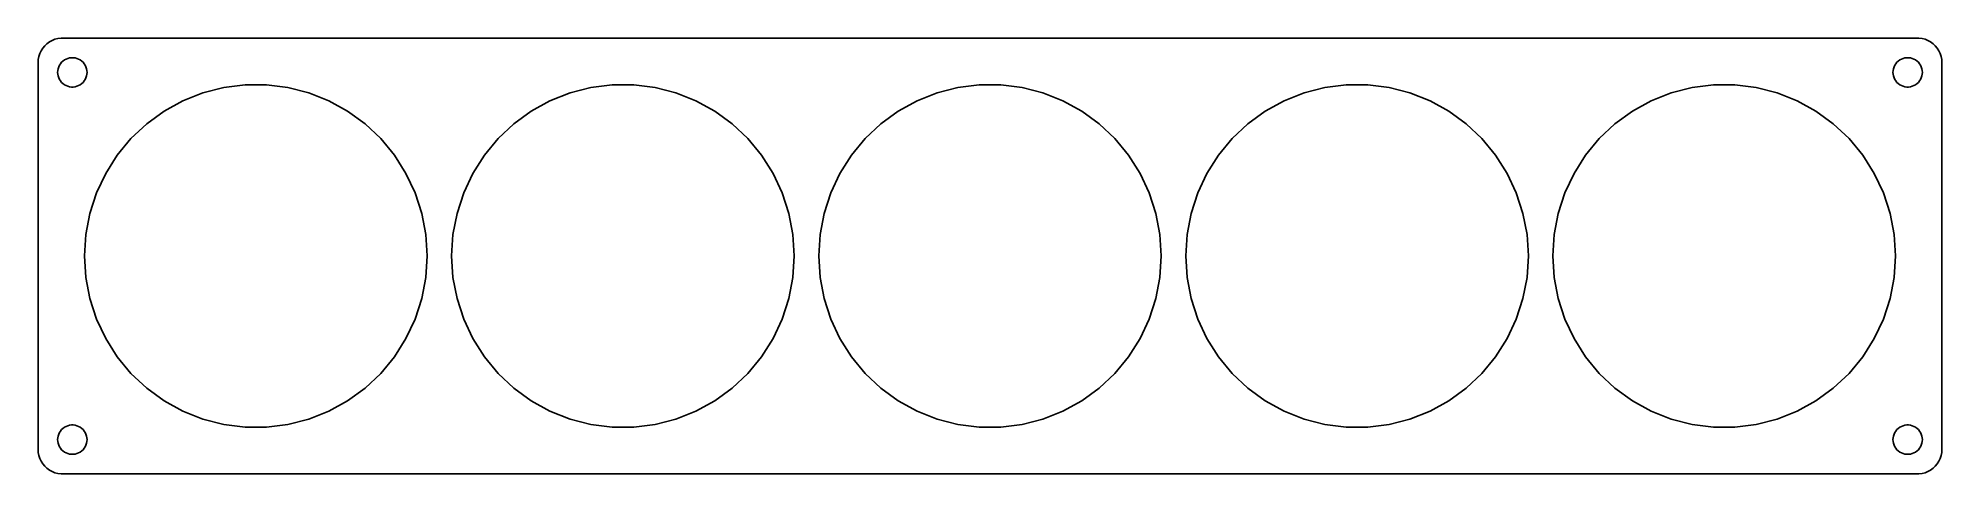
# Model space of a CAD drawing. Header units: metres. Extents: x -194 to 194, y 55 to 143.
import ezdxf

# ---------------------------------------------------------------- set-up
doc = ezdxf.new("R2010")
doc.units = ezdxf.units.M

msp = doc.modelspace()

# ---------------------------------------------------------------- linework, layer by layer
for p, q in [((-194.149, 140.341), (-194.343, 139.743)), ((-193.882, 140.909), (-194.149, 140.341)), ((-193.545, 141.439), (-193.882, 140.909)), ((-193.145, 141.923), (-193.545, 141.439)), ((-192.687, 142.353), (-193.145, 141.923)), ((-192.179, 142.722), (-192.687, 142.353)), ((-191.629, 143.024), (-192.179, 142.722)), ((-191.045, 143.255), (-191.629, 143.024)), ((-190.437, 143.411), (-191.045, 143.255)), ((-189.814, 143.49), (-190.437, 143.411)), ((189.814, 143.49), (-189.814, 143.49)), ((190.437, 143.411), (189.814, 143.49)), ((191.045, 143.255), (190.437, 143.411)), ((191.629, 143.024), (191.045, 143.255)), ((192.179, 142.722), (191.629, 143.024)), ((192.687, 142.353), (192.179, 142.722)), ((193.145, 141.923), (192.687, 142.353)), ((193.545, 141.439), (193.145, 141.923)), ((193.882, 140.909), (193.545, 141.439)), ((194.149, 140.341), (193.882, 140.909)), ((194.343, 139.743), (194.149, 140.341)), ((-194.461, 139.127), (-194.5, 138.5)), ((-194.5, 138.5), (-194.5, 59.5)), ((-194.343, 139.743), (-194.461, 139.127)), ((-190.5, 136.5), (-190.476, 136.876)), ((-190.476, 136.124), (-190.5, 136.5)), ((-190.476, 136.876), (-190.406, 137.246)), ((-190.406, 137.246), (-190.289, 137.604)), ((-190.289, 137.604), (-190.129, 137.945)), ((-190.129, 137.945), (-189.927, 138.263)), ((-189.927, 138.263), (-189.687, 138.554)), ((-189.687, 138.554), (-189.412, 138.812)), ((-189.412, 138.812), (-189.107, 139.033)), ((-189.107, 139.033), (-188.777, 139.214)), ((-188.777, 139.214), (-188.427, 139.353)), ((-188.427, 139.353), (-188.062, 139.447)), ((-188.062, 139.447), (-187.688, 139.494)), ((-187.688, 139.494), (-187.312, 139.494)), ((-187.312, 139.494), (-186.938, 139.447)), ((-186.938, 139.447), (-186.573, 139.353)), ((-186.573, 139.353), (-186.223, 139.214)), ((-186.223, 139.214), (-185.893, 139.033)), ((-185.893, 139.033), (-185.588, 138.812)), ((-185.588, 138.812), (-185.313, 138.554)), ((-185.313, 138.554), (-185.073, 138.263)), ((-185.073, 138.263), (-184.871, 137.945)), ((-184.871, 137.945), (-184.711, 137.604)), ((-184.711, 137.604), (-184.594, 137.246)), ((-184.594, 137.246), (-184.524, 136.876)), ((-184.524, 136.876), (-184.5, 136.5)), ((-184.5, 136.5), (-184.524, 136.124)), ((184.5, 136.5), (184.524, 136.876)), ((184.524, 136.124), (184.5, 136.5)), ((184.524, 136.876), (184.594, 137.246)), ((184.594, 137.246), (184.711, 137.604)), ((184.711, 137.604), (184.871, 137.945)), ((184.871, 137.945), (185.073, 138.263)), ((185.073, 138.263), (185.313, 138.554)), ((185.313, 138.554), (185.588, 138.812)), ((185.588, 138.812), (185.893, 139.033)), ((185.893, 139.033), (186.223, 139.214)), ((186.223, 139.214), (186.573, 139.353)), ((186.573, 139.353), (186.938, 139.447)), ((186.938, 139.447), (187.312, 139.494)), ((187.312, 139.494), (187.688, 139.494)), ((187.688, 139.494), (188.062, 139.447)), ((188.062, 139.447), (188.427, 139.353)), ((188.427, 139.353), (188.777, 139.214)), ((188.777, 139.214), (189.107, 139.033)), ((189.107, 139.033), (189.412, 138.812)), ((189.412, 138.812), (189.687, 138.554)), ((189.687, 138.554), (189.927, 138.263)), ((189.927, 138.263), (190.129, 137.945)), ((190.129, 137.945), (190.289, 137.604)), ((190.289, 137.604), (190.406, 137.246)), ((190.406, 137.246), (190.476, 136.876)), ((190.476, 136.876), (190.5, 136.5)), ((190.5, 136.5), (190.476, 136.124)), ((194.461, 139.127), (194.343, 139.743)), ((194.5, 138.5), (194.461, 139.127)), ((194.5, 59.5), (194.5, 138.5)), ((-190.406, 135.754), (-190.476, 136.124)), ((-190.289, 135.396), (-190.406, 135.754)), ((-190.129, 135.055), (-190.289, 135.396)), ((-189.927, 134.737), (-190.129, 135.055)), ((-189.687, 134.446), (-189.927, 134.737)), ((-189.412, 134.188), (-189.687, 134.446)), ((-189.107, 133.967), (-189.412, 134.188)), ((-188.777, 133.786), (-189.107, 133.967)), ((-188.427, 133.647), (-188.777, 133.786)), ((-188.062, 133.553), (-188.427, 133.647)), ((-187.688, 133.506), (-188.062, 133.553)), ((-187.312, 133.506), (-187.688, 133.506)), ((-186.938, 133.553), (-187.312, 133.506)), ((-186.573, 133.647), (-186.938, 133.553)), ((-186.223, 133.786), (-186.573, 133.647)), ((-185.893, 133.967), (-186.223, 133.786)), ((-185.588, 134.188), (-185.893, 133.967)), ((-185.313, 134.446), (-185.588, 134.188)), ((-185.073, 134.737), (-185.313, 134.446)), ((-184.871, 135.055), (-185.073, 134.737)), ((-184.711, 135.396), (-184.871, 135.055)), ((-184.594, 135.754), (-184.711, 135.396)), ((-184.524, 136.124), (-184.594, 135.754)), ((-164.902, 130.669), (-160.816, 132.287)), ((-160.816, 132.287), (-156.558, 133.38)), ((-156.558, 133.38), (-152.198, 133.931)), ((-152.198, 133.931), (-147.802, 133.931)), ((-147.802, 133.931), (-143.442, 133.38)), ((-143.442, 133.38), (-139.184, 132.287)), ((-139.184, 132.287), (-135.098, 130.669)), ((-89.9023, 130.669), (-85.8156, 132.287)), ((-85.8156, 132.287), (-81.5583, 133.38)), ((-81.5583, 133.38), (-77.1977, 133.931)), ((-77.1977, 133.931), (-72.8023, 133.931)), ((-72.8023, 133.931), (-68.4417, 133.38)), ((-68.4417, 133.38), (-64.1844, 132.287)), ((-64.1844, 132.287), (-60.0977, 130.669)), ((-14.9023, 130.669), (-10.8156, 132.287)), ((-10.8156, 132.287), (-6.5583, 133.38)), ((-6.5583, 133.38), (-2.1977, 133.931)), ((-2.1977, 133.931), (2.1977, 133.931)), ((2.1977, 133.931), (6.5583, 133.38)), ((6.5583, 133.38), (10.8156, 132.287)), ((10.8156, 132.287), (14.9023, 130.669)), ((60.0977, 130.669), (64.1844, 132.287)), ((64.1844, 132.287), (68.4417, 133.38)), ((68.4417, 133.38), (72.8023, 133.931)), ((72.8023, 133.931), (77.1977, 133.931)), ((77.1977, 133.931), (81.5583, 133.38)), ((81.5583, 133.38), (85.8156, 132.287)), ((85.8156, 132.287), (89.9023, 130.669)), ((135.098, 130.669), (139.184, 132.287)), ((139.184, 132.287), (143.442, 133.38)), ((143.442, 133.38), (147.802, 133.931)), ((147.802, 133.931), (152.198, 133.931)), ((152.198, 133.931), (156.558, 133.38)), ((156.558, 133.38), (160.816, 132.287)), ((160.816, 132.287), (164.902, 130.669)), ((184.594, 135.754), (184.524, 136.124)), ((184.711, 135.396), (184.594, 135.754)), ((184.871, 135.055), (184.711, 135.396)), ((185.073, 134.737), (184.871, 135.055)), ((185.313, 134.446), (185.073, 134.737)), ((185.588, 134.188), (185.313, 134.446)), ((185.893, 133.967), (185.588, 134.188)), ((186.223, 133.786), (185.893, 133.967)), ((186.573, 133.647), (186.223, 133.786)), ((186.938, 133.553), (186.573, 133.647)), ((187.312, 133.506), (186.938, 133.553)), ((187.688, 133.506), (187.312, 133.506)), ((188.062, 133.553), (187.688, 133.506)), ((188.427, 133.647), (188.062, 133.553)), ((188.777, 133.786), (188.427, 133.647)), ((189.107, 133.967), (188.777, 133.786)), ((189.412, 134.188), (189.107, 133.967)), ((189.687, 134.446), (189.412, 134.188)), ((189.927, 134.737), (189.687, 134.446)), ((190.129, 135.055), (189.927, 134.737)), ((190.289, 135.396), (190.129, 135.055)), ((190.406, 135.754), (190.289, 135.396)), ((190.476, 136.124), (190.406, 135.754)), ((-172.31, 125.968), (-168.754, 128.551)), ((-168.754, 128.551), (-164.902, 130.669)), ((-135.098, 130.669), (-131.246, 128.551)), ((-131.246, 128.551), (-127.69, 125.968)), ((-97.3098, 125.968), (-93.7539, 128.551)), ((-93.7539, 128.551), (-89.9023, 130.669)), ((-60.0977, 130.669), (-56.2461, 128.551)), ((-56.2461, 128.551), (-52.6902, 125.968)), ((-22.3098, 125.968), (-18.7539, 128.551)), ((-18.7539, 128.551), (-14.9023, 130.669)), ((14.9023, 130.669), (18.7539, 128.551)), ((18.7539, 128.551), (22.3098, 125.968)), ((52.6902, 125.968), (56.2461, 128.551)), ((56.2461, 128.551), (60.0977, 130.669)), ((89.9023, 130.669), (93.7539, 128.551)), ((93.7539, 128.551), (97.3098, 125.968)), ((127.69, 125.968), (131.246, 128.551)), ((131.246, 128.551), (135.098, 130.669)), ((164.902, 130.669), (168.754, 128.551)), ((168.754, 128.551), (172.31, 125.968)), ((-175.514, 122.959), (-172.31, 125.968)), ((-127.69, 125.968), (-124.486, 122.959)), ((-100.514, 122.959), (-97.3098, 125.968)), ((-52.6902, 125.968), (-49.4861, 122.959)), ((-25.5139, 122.959), (-22.3098, 125.968)), ((22.3098, 125.968), (25.5139, 122.959)), ((49.4861, 122.959), (52.6902, 125.968)), ((97.3098, 125.968), (100.514, 122.959)), ((124.486, 122.959), (127.69, 125.968)), ((172.31, 125.968), (175.514, 122.959)), ((-178.316, 119.572), (-175.514, 122.959)), ((-124.486, 122.959), (-121.684, 119.572)), ((-103.316, 119.572), (-100.514, 122.959)), ((-49.4861, 122.959), (-46.6844, 119.572)), ((-28.3156, 119.572), (-25.5139, 122.959)), ((25.5139, 122.959), (28.3156, 119.572)), ((46.6844, 119.572), (49.4861, 122.959)), ((100.514, 122.959), (103.316, 119.572)), ((121.684, 119.572), (124.486, 122.959)), ((175.514, 122.959), (178.316, 119.572)), ((-180.671, 115.861), (-178.316, 119.572)), ((-121.684, 119.572), (-119.329, 115.861)), ((-105.671, 115.861), (-103.316, 119.572)), ((-46.6844, 119.572), (-44.3293, 115.861)), ((-30.6707, 115.861), (-28.3156, 119.572)), ((28.3156, 119.572), (30.6707, 115.861)), ((44.3293, 115.861), (46.6844, 119.572)), ((103.316, 119.572), (105.671, 115.861)), ((119.329, 115.861), (121.684, 119.572)), ((178.316, 119.572), (180.671, 115.861)), ((-182.542, 111.884), (-180.671, 115.861)), ((-119.329, 115.861), (-117.458, 111.884)), ((-107.542, 111.884), (-105.671, 115.861)), ((-44.3293, 115.861), (-42.4578, 111.884)), ((-32.5422, 111.884), (-30.6707, 115.861)), ((30.6707, 115.861), (32.5422, 111.884)), ((42.4578, 111.884), (44.3293, 115.861)), ((105.671, 115.861), (107.542, 111.884)), ((117.458, 111.884), (119.329, 115.861)), ((180.671, 115.861), (182.542, 111.884)), ((-183.9, 107.704), (-182.542, 111.884)), ((-117.458, 111.884), (-116.1, 107.704)), ((-108.9, 107.704), (-107.542, 111.884)), ((-42.4578, 111.884), (-41.0996, 107.704)), ((-33.9004, 107.704), (-32.5422, 111.884)), ((32.5422, 111.884), (33.9004, 107.704)), ((41.0996, 107.704), (42.4578, 111.884)), ((107.542, 111.884), (108.9, 107.704)), ((116.1, 107.704), (117.458, 111.884)), ((182.542, 111.884), (183.9, 107.704)), ((-184.724, 103.387), (-183.9, 107.704)), ((-116.1, 107.704), (-115.276, 103.387)), ((-109.724, 103.387), (-108.9, 107.704)), ((-41.0996, 107.704), (-40.276, 103.387)), ((-34.724, 103.387), (-33.9004, 107.704)), ((33.9004, 107.704), (34.724, 103.387)), ((40.276, 103.387), (41.0996, 107.704)), ((108.9, 107.704), (109.724, 103.387)), ((115.276, 103.387), (116.1, 107.704)), ((183.9, 107.704), (184.724, 103.387)), ((-185, 99), (-184.724, 103.387)), ((-115.276, 103.387), (-115, 99)), ((-110, 99), (-109.724, 103.387)), ((-40.276, 103.387), (-40, 99)), ((-35, 99), (-34.724, 103.387)), ((34.724, 103.387), (35, 99)), ((40, 99), (40.276, 103.387)), ((109.724, 103.387), (110, 99)), ((115, 99), (115.276, 103.387)), ((184.724, 103.387), (185, 99)), ((-184.724, 94.6133), (-185, 99)), ((-115, 99), (-115.276, 94.6133)), ((-109.724, 94.6133), (-110, 99)), ((-40, 99), (-40.276, 94.6133)), ((-34.724, 94.6133), (-35, 99)), ((35, 99), (34.724, 94.6133)), ((40.276, 94.6133), (40, 99)), ((110, 99), (109.724, 94.6133)), ((115.276, 94.6133), (115, 99)), ((185, 99), (184.724, 94.6133)), ((-183.9, 90.2959), (-184.724, 94.6133)), ((-115.276, 94.6133), (-116.1, 90.2959)), ((-108.9, 90.2959), (-109.724, 94.6133)), ((-40.276, 94.6133), (-41.0996, 90.2959)), ((-33.9004, 90.2959), (-34.724, 94.6133)), ((34.724, 94.6133), (33.9004, 90.2959)), ((41.0996, 90.2959), (40.276, 94.6133)), ((109.724, 94.6133), (108.9, 90.2959)), ((116.1, 90.2959), (115.276, 94.6133)), ((184.724, 94.6133), (183.9, 90.2959)), ((-182.542, 86.1156), (-183.9, 90.2959)), ((-116.1, 90.2959), (-117.458, 86.1156)), ((-107.542, 86.1156), (-108.9, 90.2959)), ((-41.0996, 90.2959), (-42.4578, 86.1156)), ((-32.5422, 86.1156), (-33.9004, 90.2959)), ((33.9004, 90.2959), (32.5422, 86.1156)), ((42.4578, 86.1156), (41.0996, 90.2959)), ((108.9, 90.2959), (107.542, 86.1156)), ((117.458, 86.1156), (116.1, 90.2959)), ((183.9, 90.2959), (182.542, 86.1156)), ((-180.671, 82.1386), (-182.542, 86.1156)), ((-117.458, 86.1156), (-119.329, 82.1386)), ((-105.671, 82.1386), (-107.542, 86.1156)), ((-42.4578, 86.1156), (-44.3293, 82.1386)), ((-30.6707, 82.1386), (-32.5422, 86.1156)), ((32.5422, 86.1156), (30.6707, 82.1386)), ((44.3293, 82.1386), (42.4578, 86.1156)), ((107.542, 86.1156), (105.671, 82.1386)), ((119.329, 82.1386), (117.458, 86.1156)), ((182.542, 86.1156), (180.671, 82.1386)), ((-178.316, 78.4275), (-180.671, 82.1386)), ((-119.329, 82.1386), (-121.684, 78.4275)), ((-103.316, 78.4275), (-105.671, 82.1386)), ((-44.3293, 82.1386), (-46.6844, 78.4275)), ((-28.3156, 78.4275), (-30.6707, 82.1386)), ((30.6707, 82.1386), (28.3156, 78.4275)), ((46.6844, 78.4275), (44.3293, 82.1386)), ((105.671, 82.1386), (103.316, 78.4275)), ((121.684, 78.4275), (119.329, 82.1386)), ((180.671, 82.1386), (178.316, 78.4275)), ((-175.514, 75.0409), (-178.316, 78.4275)), ((-121.684, 78.4275), (-124.486, 75.0409)), ((-100.514, 75.0409), (-103.316, 78.4275)), ((-46.6844, 78.4275), (-49.4861, 75.0409)), ((-25.5139, 75.0409), (-28.3156, 78.4275)), ((28.3156, 78.4275), (25.5139, 75.0409)), ((49.4861, 75.0409), (46.6844, 78.4275)), ((103.316, 78.4275), (100.514, 75.0409)), ((124.486, 75.0409), (121.684, 78.4275)), ((178.316, 78.4275), (175.514, 75.0409)), ((-172.31, 72.032), (-175.514, 75.0409)), ((-124.486, 75.0409), (-127.69, 72.032)), ((-97.3098, 72.032), (-100.514, 75.0409)), ((-49.4861, 75.0409), (-52.6902, 72.032)), ((-22.3098, 72.032), (-25.5139, 75.0409)), ((25.5139, 75.0409), (22.3098, 72.032)), ((52.6902, 72.032), (49.4861, 75.0409)), ((100.514, 75.0409), (97.3098, 72.032)), ((127.69, 72.032), (124.486, 75.0409)), ((175.514, 75.0409), (172.31, 72.032)), ((-168.754, 69.4485), (-172.31, 72.032)), ((-127.69, 72.032), (-131.246, 69.4485)), ((-93.7539, 69.4485), (-97.3098, 72.032)), ((-52.6902, 72.032), (-56.2461, 69.4485)), ((-18.7539, 69.4485), (-22.3098, 72.032)), ((22.3098, 72.032), (18.7539, 69.4485)), ((56.2461, 69.4485), (52.6902, 72.032)), ((97.3098, 72.032), (93.7539, 69.4485)), ((131.246, 69.4485), (127.69, 72.032)), ((172.31, 72.032), (168.754, 69.4485)), ((-164.902, 67.3311), (-168.754, 69.4485)), ((-160.816, 65.713), (-164.902, 67.3311)), ((-135.098, 67.3311), (-139.184, 65.713)), ((-131.246, 69.4485), (-135.098, 67.3311)), ((-89.9023, 67.3311), (-93.7539, 69.4485)), ((-85.8156, 65.713), (-89.9023, 67.3311)), ((-60.0977, 67.3311), (-64.1844, 65.713)), ((-56.2461, 69.4485), (-60.0977, 67.3311)), ((-14.9023, 67.3311), (-18.7539, 69.4485)), ((-10.8156, 65.713), (-14.9023, 67.3311)), ((14.9023, 67.3311), (10.8156, 65.713)), ((18.7539, 69.4485), (14.9023, 67.3311)), ((60.0977, 67.3311), (56.2461, 69.4485)), ((64.1844, 65.713), (60.0977, 67.3311)), ((89.9023, 67.3311), (85.8156, 65.713)), ((93.7539, 69.4485), (89.9023, 67.3311)), ((135.098, 67.3311), (131.246, 69.4485)), ((139.184, 65.713), (135.098, 67.3311)), ((164.902, 67.3311), (160.816, 65.713)), ((168.754, 69.4485), (164.902, 67.3311)), ((-190.476, 61.876), (-190.406, 62.2461)), ((-190.406, 62.2461), (-190.289, 62.6044)), ((-190.289, 62.6044), (-190.129, 62.9453)), ((-190.129, 62.9453), (-189.927, 63.2634)), ((-189.927, 63.2634), (-189.687, 63.5536)), ((-189.687, 63.5536), (-189.412, 63.8115)), ((-189.412, 63.8115), (-189.107, 64.033)), ((-189.107, 64.033), (-188.777, 64.2145)), ((-188.777, 64.2145), (-188.427, 64.3532)), ((-188.427, 64.3532), (-188.062, 64.4469)), ((-188.062, 64.4469), (-187.688, 64.4941)), ((-187.688, 64.4941), (-187.312, 64.4941)), ((-187.312, 64.4941), (-186.938, 64.4469)), ((-186.938, 64.4469), (-186.573, 64.3532)), ((-186.573, 64.3532), (-186.223, 64.2145)), ((-186.223, 64.2145), (-185.893, 64.033)), ((-185.893, 64.033), (-185.588, 63.8115)), ((-185.588, 63.8115), (-185.313, 63.5536)), ((-185.313, 63.5536), (-185.073, 63.2634)), ((-185.073, 63.2634), (-184.871, 62.9453)), ((-184.871, 62.9453), (-184.711, 62.6044)), ((-184.711, 62.6044), (-184.594, 62.2461)), ((-184.594, 62.2461), (-184.524, 61.876)), ((-156.558, 64.6199), (-160.816, 65.713)), ((-152.198, 64.0691), (-156.558, 64.6199)), ((-147.802, 64.0691), (-152.198, 64.0691)), ((-143.442, 64.6199), (-147.802, 64.0691)), ((-139.184, 65.713), (-143.442, 64.6199)), ((-81.5583, 64.6199), (-85.8156, 65.713)), ((-77.1977, 64.0691), (-81.5583, 64.6199)), ((-72.8023, 64.0691), (-77.1977, 64.0691)), ((-68.4417, 64.6199), (-72.8023, 64.0691)), ((-64.1844, 65.713), (-68.4417, 64.6199)), ((-6.5583, 64.6199), (-10.8156, 65.713)), ((-2.1977, 64.0691), (-6.5583, 64.6199)), ((2.1977, 64.0691), (-2.1977, 64.0691)), ((6.5583, 64.6199), (2.1977, 64.0691)), ((10.8156, 65.713), (6.5583, 64.6199)), ((68.4417, 64.6199), (64.1844, 65.713)), ((72.8023, 64.0691), (68.4417, 64.6199)), ((77.1977, 64.0691), (72.8023, 64.0691)), ((81.5583, 64.6199), (77.1977, 64.0691)), ((85.8156, 65.713), (81.5583, 64.6199)), ((143.442, 64.6199), (139.184, 65.713)), ((147.802, 64.0691), (143.442, 64.6199)), ((152.198, 64.0691), (147.802, 64.0691)), ((156.558, 64.6199), (152.198, 64.0691)), ((160.816, 65.713), (156.558, 64.6199)), ((184.524, 61.876), (184.594, 62.2461)), ((184.594, 62.2461), (184.711, 62.6044)), ((184.711, 62.6044), (184.871, 62.9453)), ((184.871, 62.9453), (185.073, 63.2634)), ((185.073, 63.2634), (185.313, 63.5536)), ((185.313, 63.5536), (185.588, 63.8115)), ((185.588, 63.8115), (185.893, 64.033)), ((185.893, 64.033), (186.223, 64.2145)), ((186.223, 64.2145), (186.573, 64.3532)), ((186.573, 64.3532), (186.938, 64.4469)), ((186.938, 64.4469), (187.312, 64.4941)), ((187.312, 64.4941), (187.688, 64.4941)), ((187.688, 64.4941), (188.062, 64.4469)), ((188.062, 64.4469), (188.427, 64.3532)), ((188.427, 64.3532), (188.777, 64.2145)), ((188.777, 64.2145), (189.107, 64.033)), ((189.107, 64.033), (189.412, 63.8115)), ((189.412, 63.8115), (189.687, 63.5536)), ((189.687, 63.5536), (189.927, 63.2634)), ((189.927, 63.2634), (190.129, 62.9453)), ((190.129, 62.9453), (190.289, 62.6044)), ((190.289, 62.6044), (190.406, 62.2461)), ((190.406, 62.2461), (190.476, 61.876)), ((-194.5, 59.5), (-194.461, 58.8733)), ((-194.461, 58.8733), (-194.343, 58.2566)), ((-190.5, 61.5), (-190.476, 61.876)), ((-190.476, 61.124), (-190.5, 61.5)), ((-190.406, 60.7539), (-190.476, 61.124)), ((-190.289, 60.3956), (-190.406, 60.7539)), ((-190.129, 60.0547), (-190.289, 60.3956)), ((-189.927, 59.7366), (-190.129, 60.0547)), ((-189.687, 59.4464), (-189.927, 59.7366)), ((-189.412, 59.1885), (-189.687, 59.4464)), ((-189.107, 58.967), (-189.412, 59.1885)), ((-188.777, 58.7855), (-189.107, 58.967)), ((-188.427, 58.6468), (-188.777, 58.7855)), ((-188.062, 58.5531), (-188.427, 58.6468)), ((-187.688, 58.5059), (-188.062, 58.5531)), ((-187.312, 58.5059), (-187.688, 58.5059)), ((-186.938, 58.5531), (-187.312, 58.5059)), ((-186.573, 58.6468), (-186.938, 58.5531)), ((-186.223, 58.7855), (-186.573, 58.6468)), ((-185.893, 58.967), (-186.223, 58.7855)), ((-185.588, 59.1885), (-185.893, 58.967)), ((-185.313, 59.4464), (-185.588, 59.1885)), ((-185.073, 59.7366), (-185.313, 59.4464)), ((-184.871, 60.0547), (-185.073, 59.7366)), ((-184.711, 60.3956), (-184.871, 60.0547)), ((-184.594, 60.7539), (-184.711, 60.3956)), ((-184.524, 61.124), (-184.594, 60.7539)), ((-184.524, 61.876), (-184.5, 61.5)), ((-184.5, 61.5), (-184.524, 61.124)), ((184.5, 61.5), (184.524, 61.876)), ((184.524, 61.124), (184.5, 61.5)), ((184.594, 60.7539), (184.524, 61.124)), ((184.711, 60.3956), (184.594, 60.7539)), ((184.871, 60.0547), (184.711, 60.3956)), ((185.073, 59.7366), (184.871, 60.0547)), ((185.313, 59.4464), (185.073, 59.7366)), ((185.588, 59.1885), (185.313, 59.4464)), ((185.893, 58.967), (185.588, 59.1885)), ((186.223, 58.7855), (185.893, 58.967)), ((186.573, 58.6468), (186.223, 58.7855)), ((186.938, 58.5531), (186.573, 58.6468)), ((187.312, 58.5059), (186.938, 58.5531)), ((187.688, 58.5059), (187.312, 58.5059)), ((188.062, 58.5531), (187.688, 58.5059)), ((188.427, 58.6468), (188.062, 58.5531)), ((188.777, 58.7855), (188.427, 58.6468)), ((189.107, 58.967), (188.777, 58.7855)), ((189.412, 59.1885), (189.107, 58.967)), ((189.687, 59.4464), (189.412, 59.1885)), ((189.927, 59.7366), (189.687, 59.4464)), ((190.129, 60.0547), (189.927, 59.7366)), ((190.289, 60.3956), (190.129, 60.0547)), ((190.406, 60.7539), (190.289, 60.3956)), ((190.476, 61.124), (190.406, 60.7539)), ((190.476, 61.876), (190.5, 61.5)), ((190.5, 61.5), (190.476, 61.124)), ((194.343, 58.2566), (194.461, 58.8733)), ((194.461, 58.8733), (194.5, 59.5)), ((-194.343, 58.2566), (-194.149, 57.6594)), ((-194.149, 57.6594), (-193.882, 57.0912)), ((-193.882, 57.0912), (-193.545, 56.5611)), ((-193.545, 56.5611), (-193.145, 56.0773)), ((-193.145, 56.0773), (-192.687, 55.6474)), ((-192.687, 55.6474), (-192.179, 55.2784)), ((-192.179, 55.2784), (-191.629, 54.9759)), ((-191.629, 54.9759), (-191.045, 54.7447)), ((-191.045, 54.7447), (-190.437, 54.5886)), ((-190.437, 54.5886), (-189.814, 54.5099)), ((-189.814, 54.5099), (189.814, 54.5099)), ((189.814, 54.5099), (190.437, 54.5886)), ((190.437, 54.5886), (191.045, 54.7447)), ((191.045, 54.7447), (191.629, 54.9759)), ((191.629, 54.9759), (192.179, 55.2784)), ((192.179, 55.2784), (192.687, 55.6474)), ((192.687, 55.6474), (193.145, 56.0773)), ((193.145, 56.0773), (193.545, 56.5611)), ((193.545, 56.5611), (193.882, 57.0912)), ((193.882, 57.0912), (194.149, 57.6594)), ((194.149, 57.6594), (194.343, 58.2566))]:
    msp.add_line(p, q)

doc.saveas('drawing.dxf')
